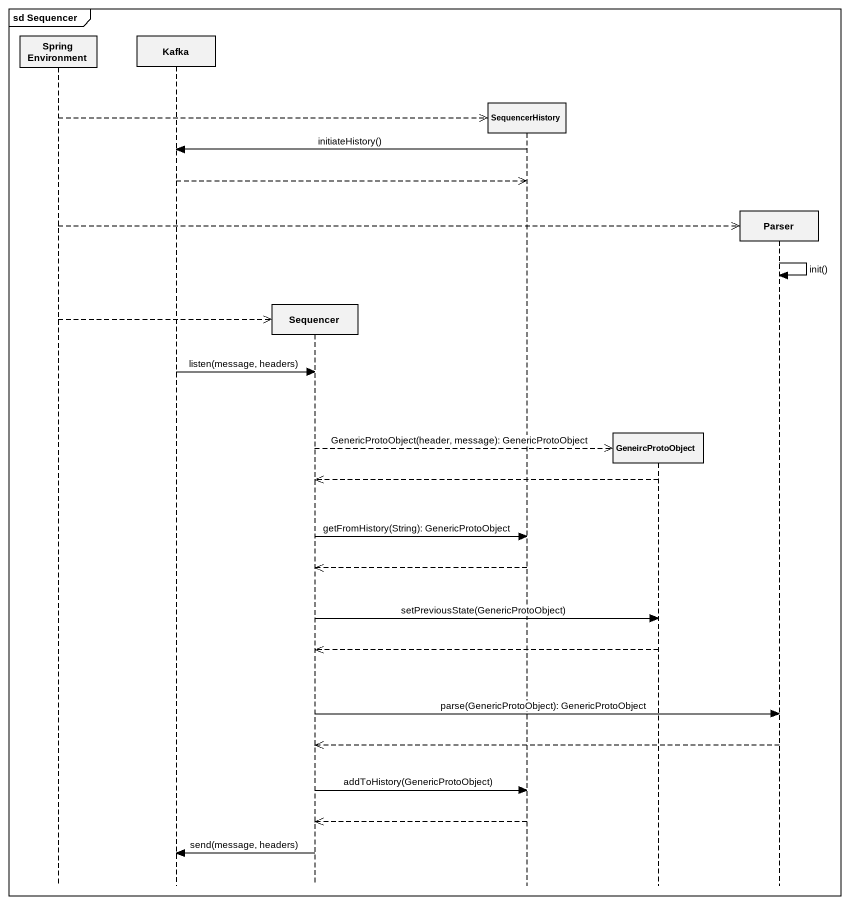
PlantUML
@startuml
mainframe sd Sequencer
hide footbox
participant "Spring Environment" as Spring_Environment
participant Kafka
participant Sequencer
participant SequencerHistory
participant GeneircProtoObject
participant Parser

Spring_Environment -->> SequencerHistory **
SequencerHistory -> Kafka : initiateHistory()
Kafka -->> SequencerHistory
Spring_Environment -->> Parser **
Parser -> Parser : init()
Spring_Environment -->> Sequencer **
Kafka -> Sequencer : listen(message, headers)
Sequencer -->> GeneircProtoObject ** : GenericProtoObject(header, message): GenericProtoObject
GeneircProtoObject -->> Sequencer
Sequencer -> SequencerHistory : getFromHistory(String): GenericProtoObject
SequencerHistory -->> Sequencer
Sequencer -> GeneircProtoObject : setPreviousState(GenericProtoObject)
GeneircProtoObject -->> Sequencer
Sequencer -> Parser : parse(GenericProtoObject): GenericProtoObject
Parser -->> Sequencer
Sequencer -> SequencerHistory : addToHistory(GenericProtoObject)
SequencerHistory -->> Sequencer
Sequencer -> Kafka : send(message, headers)
@enduml
